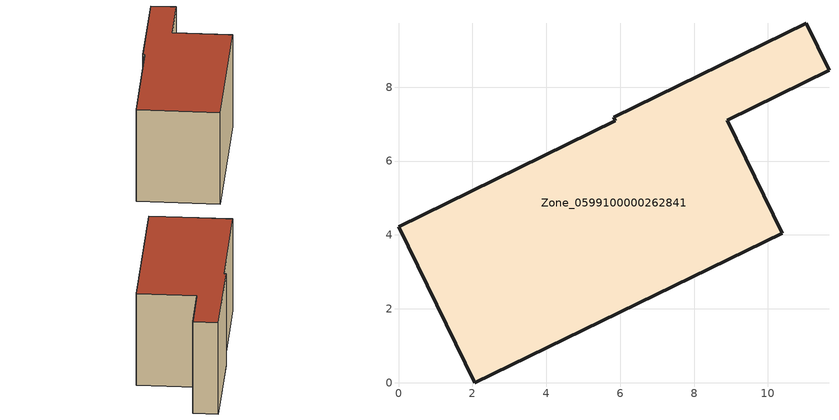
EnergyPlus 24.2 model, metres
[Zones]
Zone_0599100000262841
 floor ground (C_G): 5.87,7.09 5.82,7.18 11.03,9.73 11.65,8.46 8.89,7.1 10.38,4.05 2.06,0 0,4.22 z0
 wall outside (C_F): 2.06,0 10.38,4.05 8.89,7.1 11.65,8.46 11.03,9.73 5.82,7.18 5.87,7.09 0,4.22 2.06,0 z0:5.77
 roof outside (C_R): 11.03,9.73 5.82,7.18 5.87,7.09 0,4.22 2.06,0 10.38,4.05 8.89,7.1 11.65,8.46 z5.77
[BUILDING]
Pand.0599100000262841: North Axis=0; Terrain=City; Loads Convergence Tolerance Value=0.04; Temperature Convergence Tolerance Value=0.4; Solar Distribution=FullExterior; Maximum Number of Warmup Days=25; Minimum Number of Warmup Days=1
[Site:Location]
Rotterdam.The.Hague.AP_ZH_NLD Design_Conditions: Latitude=51.96; Longitude=4.45; Time Zone=1; Elevation=-4.5
[SITE:GROUNDTEMPERATURE:BUILDINGSURFACE]
18, 18, 18, 18, 18, 18, 18, 18, 18, 18, 18, 18
[MATERIAL] Thermal Absorptance=0.9; Solar Absorptance=0.7; Visible Absorptance=0.7
Name | Roughness | Thickness | Conductivity | Density | Specific Heat
G.TC.1946-1964 | MediumSmooth | 0.15 | 1 | 540 | 1210
F.TC.1946-1964 | Rough | 0.3 | 0.857143 | 1920 | 840
R.TC.1946-1964 | MediumRough | 0.2 | 0.235294 | 1500 | 1000
[CONSTRUCTION]
C_G: G.TC.1946-1964
C_F: F.TC.1946-1964
C_R: R.TC.1946-1964
[ZONE]
Zone_0599100000262841: Type=1; Multiplier=1; Ceiling Height=Autocalculate; Volume=Autocalculate; Floor Area=autocalculate; Part of Total Floor Area=Yes
[ZONEINFILTRATION:DESIGNFLOWRATE]
Infil_Zone_0599100000262841: Zone or ZoneList or Space or SpaceList=Zone_0599100000262841; Schedule=AlwaysOn; Design Flow Rate Calculation Method=Flow/Area; Flow Rate per Floor Area=0.003; Constant Term Coefficient=1; Temperature Term Coefficient=0; Velocity Term Coefficient=0; Velocity Squared Term Coefficient=0
[HVACTEMPLATE:ZONE:IDEALLOADSAIRSYSTEM]
Zone_0599100000262841: Maximum Heating Supply Air Temperature=50; Minimum Cooling Supply Air Temperature=13; Maximum Heating Supply Air Humidity Ratio=0.0156; Minimum Cooling Supply Air Humidity Ratio=0.0077; Heating Limit=NoLimit; Cooling Limit=NoLimit; Dehumidification Control Type=ConstantSensibleHeatRatio; Cooling Sensible Heat Ratio=0.7; Dehumidification Setpoint=60; Humidification Control Type=None; Humidification Setpoint=30; Outdoor Air Method=None; Outdoor Air Flow Rate per Person=0.00944; Outdoor Air Flow Rate per Zone Floor Area=0; Outdoor Air Flow Rate per Zone=0; Demand Controlled Ventilation Type=None; Outdoor Air Economizer Type=NoEconomizer; Heat Recovery Type=None; Sensible Heat Recovery Effectiveness=0.7; Latent Heat Recovery Effectiveness=0.65
[ZONECONTROL:THERMOSTAT]
ThermostatControl_Zone_0599100000262841: Zone or ZoneList=Zone_0599100000262841; Control Type Schedule=DualSetpointControlType; Control 1=Thermostat_Zone_0599100000262841; Temperature Difference Between Cutout And Setpoint=0
[THERMOSTATSETPOINT:DUALSETPOINT]
Thermostat_Zone_0599100000262841: Heating Setpoint Temperature Schedule=HeatingSetpoint_Zone_0599100000262841; Cooling Setpoint Temperature Schedule=CoolingSetpoint_Zone_0599100000262841
[SCHEDULE:COMPACT]
HeatingSetpoint_Zone_0599100000262841: Through: 12/31, For: AllDays, Until: 24:00, 21
CoolingSetpoint_Zone_0599100000262841: Through: 12/31, For: AllDays, Until: 24:00, 24
DualSetpointControlType: Through: 12/31, For: AllDays, Until: 24:00, 4
AlwaysOn: Through: 12/31, For: AllDays, Until: 24:00, 1
